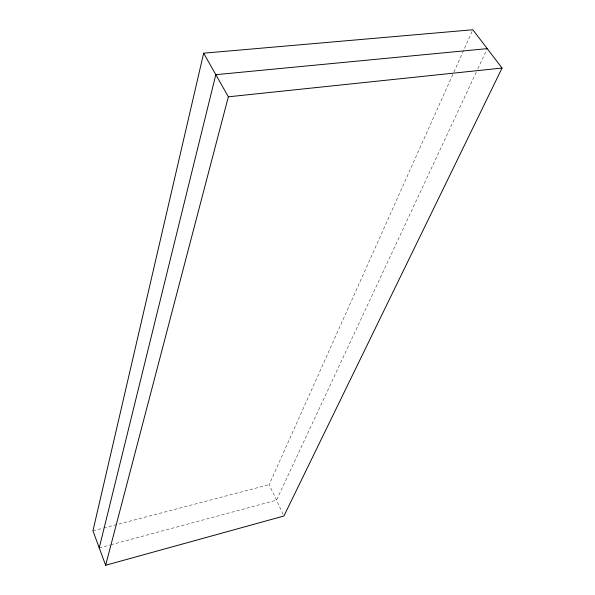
<?xml version="1.0" encoding="UTF-8"?>
<svg xmlns="http://www.w3.org/2000/svg" width="595" height="595" viewBox="0 0 595 595"><rect width="100%" height="100%" fill="white"/><g stroke="black" fill="none" stroke-linecap="round" stroke-linejoin="round"><path stroke-width="0.45" stroke-dasharray="2.98 2.23" d="M283.138 514.333L269.148 484.65L453.487 72.954M453.866 72.107L472.073 31.446M476.26 72.188L276.474 500.194L110.871 544.76M477.837 68.827L487.253 48.641M99.231 547.891L109.978 544.998M92.939 530.837L102.831 528.241M103.723 528.003L269.148 484.65"/><path stroke-width="0.89" d="M203.654 53.186L92.939 530.837L105.642 565.25L283.927 515.999L502.061 68.046L472.832 29.75L203.654 53.186L228.354 96.806L105.642 565.25M99.231 547.891L215.821 74.68L487.253 48.641M228.354 96.806L502.061 68.046"/></g></svg>
